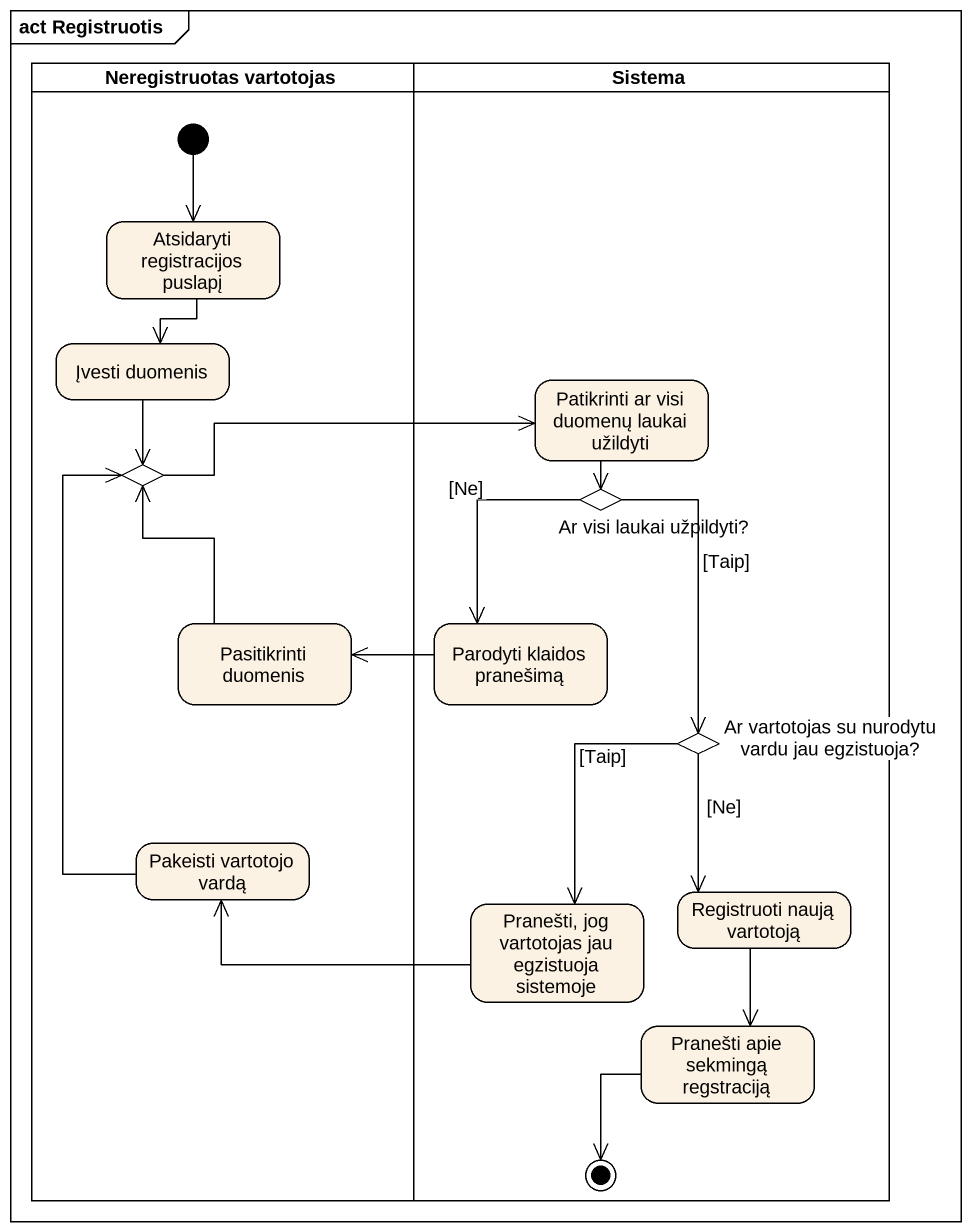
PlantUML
@startuml
mainframe act Registruotis
hide empty description
state "Neregistruotas vartotojas" as Neregistruotas_vartotojas <<partition>> {
  state "Atsidaryti registracijos puslapį" as Atsidaryti_registracijos
  state "Įvesti duomenis" as Įvesti_duomenis
  state choice1 <<choice>>
  state "Pasitikrinti duomenis" as Pasitikrinti_duomenis
  state "Pakeisti vartotojo vardą" as Pakeisti_vartotojo_vardą
  [*] --> Atsidaryti_registracijos
}
state Sistema <<partition>> {
  state "Patikrinti ar visi duomenų laukai užildyti" as Patikrinti_ar_visi_duomenų
  state "Ar visi laukai užpildyti?" as Ar_visi_laukai_užpildyti <<choice>>
  state "Parodyti klaidos pranešimą" as Parodyti_klaidos_pranešimą
  state "Ar vartotojas su nurodytu vardu jau egzistuoja?" as Ar_vartotojas_su_nurodytu <<choice>>
  state "Pranešti, jog vartotojas jau egzistuoja sistemoje" as Pranešti_jog_vartotojas_jau
  state "Registruoti naują vartotoją" as Registruoti_naują_vartotoją
  state "Pranešti apie sekmingą regstraciją" as Pranešti_apie_sekmingą
  Pranešti_apie_sekmingą --> [*]
}
Atsidaryti_registracijos --> Įvesti_duomenis
Įvesti_duomenis --> choice1
Patikrinti_ar_visi_duomenų --> Ar_visi_laukai_užpildyti
choice1 -right-> Patikrinti_ar_visi_duomenų
Ar_visi_laukai_užpildyti --> Parodyti_klaidos_pranešimą : [Ne]
Ar_visi_laukai_užpildyti --> Ar_vartotojas_su_nurodytu : [Taip]
Pasitikrinti_duomenis -up-> choice1
Parodyti_klaidos_pranešimą -left-> Pasitikrinti_duomenis
Ar_vartotojas_su_nurodytu --> Pranešti_jog_vartotojas_jau : [Taip]
Ar_vartotojas_su_nurodytu --> Registruoti_naują_vartotoją : [Ne]
Pakeisti_vartotojo_vardą -up-> choice1
Pranešti_jog_vartotojas_jau -left-> Pakeisti_vartotojo_vardą
Registruoti_naują_vartotoją --> Pranešti_apie_sekmingą
@enduml
